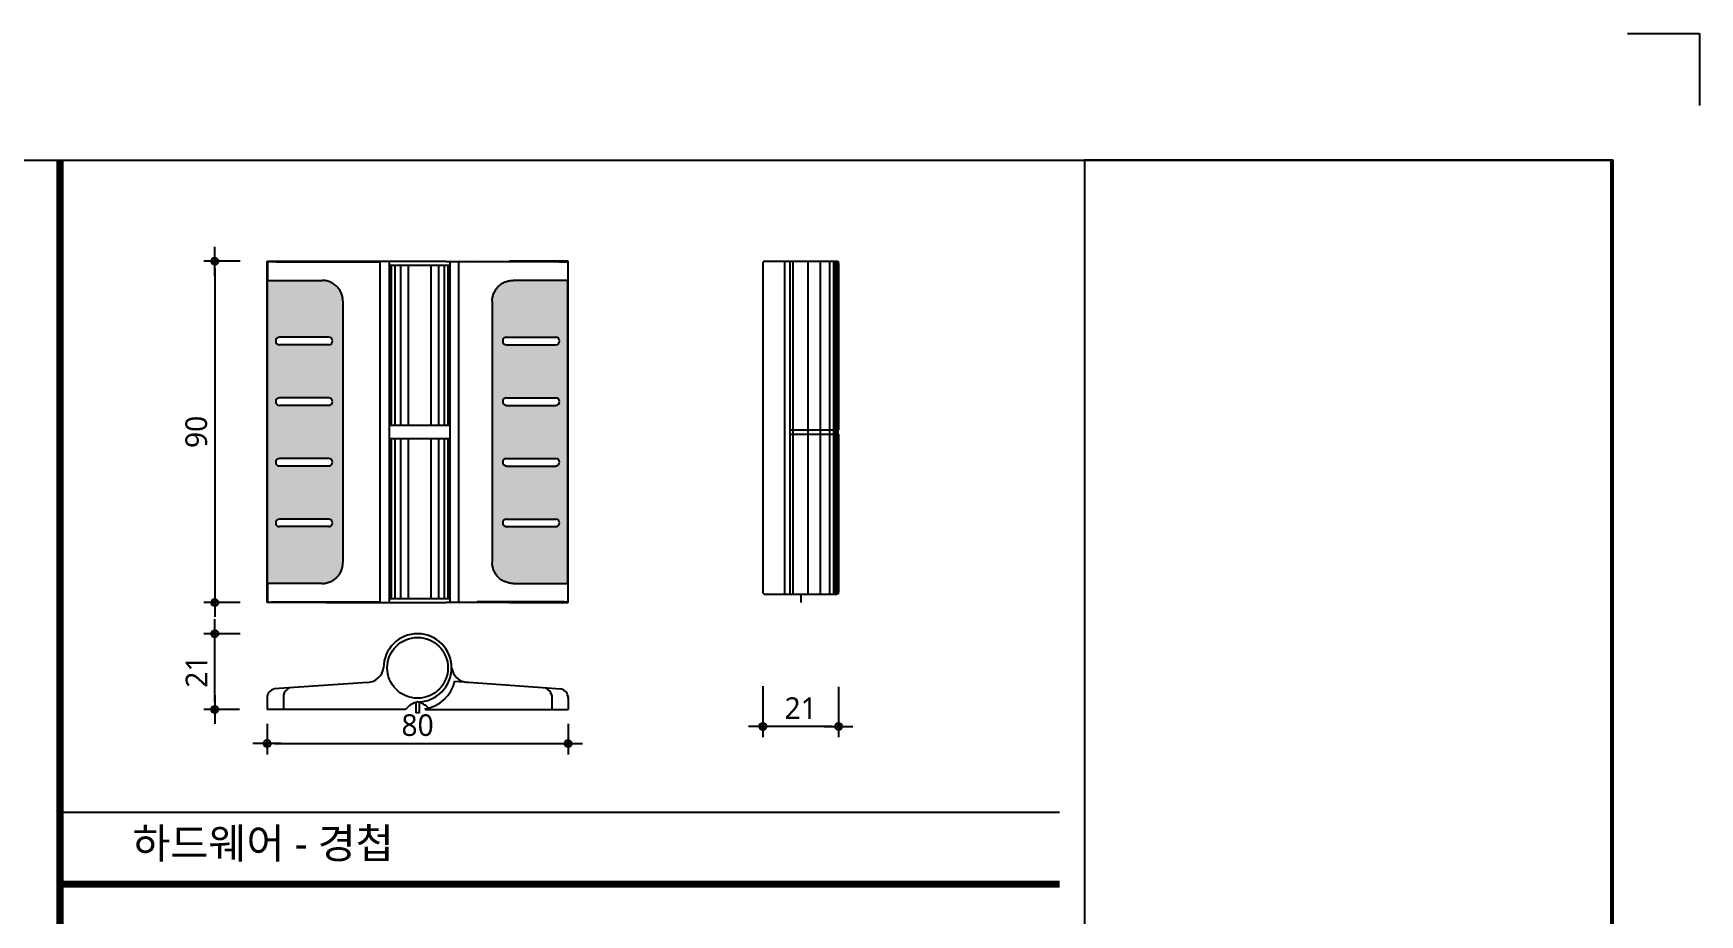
# Model space of a CAD drawing. Extents: x -256 to 8104, y -176 to 5714.
# Drawn here: x 5795 to 8104, y 4492 to 5714 of the extents above; entities that cross this region are included whole.
import ezdxf
from ezdxf.enums import TextEntityAlignment as Align

# ---------------------------------------------------------------- set-up
doc = ezdxf.new("R2010")
doc.units = 0
doc.header["$LTSCALE"] = 30
doc.layers.get('0').update_dxf_attribs({"linetype": 'CONTINUOUS'})
doc.layers.get('DEFPOINTS').update_dxf_attribs({"linetype": 'CONTINUOUS'})
for name, color, linetype in [('curior-0Line', 252, 'CONTINUOUS'), ('DIM', 7, 'CONTINUOUS'), ('TIT', 3, 'CONTINUOUS'), ('부자재', 4, 'CONTINUOUS'), ('해치', 8, 'CONTINUOUS')]:
    doc.layers.add(name, color=color, linetype=linetype)
doc.styles.add('돋움', font='malgun.ttf')
doc.dimstyles.new('10', dxfattribs={"dimscale": 10, "dimtxt": 3, "dimasz": 1, "dimexe": 1.5, "dimexo": 2, "dimgap": 1, "dimtad": 1, "dimdec": 0, "dimlunit": 6, "dimtxsty": '돋움', "dimblk": 'DIMDOT', "dimcen": -1, "dimdle": 1.5, "dimclrt": 3, "dimazin": 3, "dimtfac": 1, "dimtdec": 0, "dimtix": 1, "dimtmove": 2, "dimatfit": 3, "dimldrblk": 'DIMDOT', "dimarcsym": 0})

# ---------------------------------------------------------------- blocks, each defined once
blk = doc.blocks.new('DIMDOT')
at = {"linetype": 'Continuous'}
blk.add_line((-2, 0), (2, 0), dxfattribs=at)
for radius in [0.5, 0.25]:
    blk.add_circle((0, 0), radius, dxfattribs=at)
blk = doc.blocks.new('*D358')
at = {"layer": 'DEFPOINTS', "color": 0}
for p in [(164422.8, 5574), (164367.8, 5100.9), (164422.8, 5100.9)]:
    blk.add_point(p, dxfattribs=at)
at = {"layer": 'DIM', "color": 0, "lineweight": -2, "ltscale": 10}
for p, q in [((164402.8, 5574), (164352.8, 5574)), ((164367.8, 5564), (164367.8, 5110.9)), ((164402.8, 5100.9), (164352.8, 5100.9))]:
    blk.add_line(p, q, dxfattribs=at)
at = {"layer": 'DIM', "color": 0, "lineweight": -2, "xscale": 10, "yscale": 10, "zscale": 10}
for p, rotation in [((164367.8, 5574), 90), ((164367.8, 5100.9), 270)]:
    blk.add_blockref('DIMDOT', p, dxfattribs=dict(at, rotation=rotation))
at = {"layer": 'DIM', "color": 3, "insert": (164342.3, 5337.5), "char_height": 30, "attachment_point": 5, "rotation": 90, "style": '돋움'}
blk.add_mtext('90', dxfattribs=at)
blk = doc.blocks.new('*D359')
at = {"layer": 'DEFPOINTS', "color": 0}
for p in [(164440.4, 4952.7), (164857.5, 4952.7), (164857.5, 4905.3)]:
    blk.add_point(p, dxfattribs=at)
at = {"layer": 'DIM', "color": 0, "lineweight": -2, "ltscale": 10}
for p, q in [((164440.4, 4932.7), (164440.4, 4890.3)), ((164857.5, 4932.7), (164857.5, 4890.3)), ((164450.4, 4905.3), (164847.5, 4905.3))]:
    blk.add_line(p, q, dxfattribs=at)
at = {"layer": 'DIM', "color": 0, "lineweight": -2, "xscale": 10, "yscale": 10, "zscale": 10, "rotation": 180}
blk.add_blockref('DIMDOT', (164440.4, 4905.3), dxfattribs=at)
at = {"layer": 'DIM', "color": 0, "lineweight": -2, "xscale": 10, "yscale": 10, "zscale": 10}
blk.add_blockref('DIMDOT', (164857.5, 4905.3), dxfattribs=at)
at = {"layer": 'DIM', "color": 3, "insert": (164648.9, 4930.8), "char_height": 30, "attachment_point": 5, "style": '돋움'}
blk.add_mtext('80', dxfattribs=at)
blk = doc.blocks.new('*D360')
at = {"layer": 'DEFPOINTS', "color": 0}
for p in [(164367.8, 5057.7), (164422.8, 5057.7), (164422.1, 4952.7)]:
    blk.add_point(p, dxfattribs=at)
at = {"layer": 'DIM', "color": 0, "lineweight": -2, "ltscale": 10}
for p, q in [((164402.8, 5057.7), (164352.8, 5057.7)), ((164367.8, 4962.7), (164367.8, 5047.7)), ((164402.1, 4952.7), (164352.8, 4952.7))]:
    blk.add_line(p, q, dxfattribs=at)
at = {"layer": 'DIM', "color": 0, "lineweight": -2, "xscale": 10, "yscale": 10, "zscale": 10}
for p, rotation in [((164367.8, 5057.7), 90), ((164367.8, 4952.7), 270)]:
    blk.add_blockref('DIMDOT', p, dxfattribs=dict(at, rotation=rotation))
at = {"layer": 'DIM', "color": 3, "insert": (164342.5, 5005.2), "char_height": 30, "attachment_point": 5, "rotation": 90, "style": '돋움'}
blk.add_mtext('21', dxfattribs=at)
blk = doc.blocks.new('*D361')
at = {"layer": 'DEFPOINTS', "color": 0}
for p in [(165127.3, 5004.9), (165232.3, 5004.1), (165127.3, 4929.2)]:
    blk.add_point(p, dxfattribs=at)
at = {"layer": 'DIM', "color": 0, "lineweight": -2, "ltscale": 10}
for p, q in [((165127.3, 4984.9), (165127.3, 4914.2)), ((165232.3, 4984.1), (165232.3, 4914.2)), ((165222.3, 4929.2), (165137.3, 4929.2))]:
    blk.add_line(p, q, dxfattribs=at)
at = {"layer": 'DIM', "color": 0, "lineweight": -2, "xscale": 10, "yscale": 10, "zscale": 10, "rotation": 180}
blk.add_blockref('DIMDOT', (165127.3, 4929.2), dxfattribs=at)
at = {"layer": 'DIM', "color": 0, "lineweight": -2, "xscale": 10, "yscale": 10, "zscale": 10}
blk.add_blockref('DIMDOT', (165232.3, 4929.2), dxfattribs=at)
at = {"layer": 'DIM', "color": 3, "insert": (165179.8, 4954.5), "char_height": 30, "attachment_point": 5, "style": '돋움'}
blk.add_mtext('21', dxfattribs=at)
blk = doc.blocks.new('AURA_16', base_point=(158321.5, 175.8))
at = {"layer": '해치'}
h = blk.add_hatch(dxfattribs=at)
h.set_pattern_fill('DOTS', color=256, scale=2.628474)
h.set_pattern_definition([(0, (161478.674, 5909.0414), (2.086351, 4.172702), [0, -4.172702])])
edge = h.paths.add_edge_path()
edge.add_line((164440.9, 5127.4), (164441, 5127.4))
edge.add_spline(control_points=[(164441, 5127.4), (164441.2, 5127.4), (164452.7, 5127.4)], knot_values=[-0.724312, -0.724312, -0.724312, 0.724312, 0.724312, 0.724312], weights=[1, 0.748956, 1], degree=2, periodic=0)
edge.add_line((164452.7, 5127.4), (164516.6, 5127.4))
edge.add_spline(control_points=[(164516.6, 5127.4), (164545.5, 5127.4), (164545.5, 5156.4)], knot_values=[-1.570796, -1.570796, -1.570796, 0, 0, 0], weights=[1, 0.707107, 1], degree=2, periodic=0)
edge.add_line((164545.5, 5156.4), (164545.5, 5518.6))
edge.add_spline(control_points=[(164545.5, 5518.6), (164545.5, 5547.5), (164516.6, 5547.5)], knot_values=[0, 0, 0, 1.570796, 1.570796, 1.570796], weights=[1, 0.707107, 1], degree=2, periodic=0)
edge.add_line((164516.6, 5547.5), (164452.7, 5547.5))
edge.add_spline(control_points=[(164452.7, 5547.5), (164441.2, 5547.5), (164441, 5547.5)], knot_values=[-0.724312, -0.724312, -0.724312, 0.724312, 0.724312, 0.724312], weights=[1, 0.748956, 1], degree=2, periodic=0)
edge.add_line((164440.9, 5547.5), (164440.9, 5127.4))
h.paths.add_polyline_path([(164525.8, 5468.7, -0.414214), (164531.1, 5463.5, -0.414214), (164525.8, 5458.2), (164457.5, 5458.2, -0.414214), (164452.2, 5463.5, -0.414214), (164457.5, 5468.7)], flags=16)
h.paths.add_polyline_path([(164525.8, 5384.7, -0.414214), (164531.1, 5379.5, -0.414214), (164525.8, 5374.2), (164457.5, 5374.2, -0.414214), (164452.2, 5379.5, -0.414214), (164457.5, 5384.7)], flags=16)
h.paths.add_polyline_path([(164525.8, 5300.7, -0.414214), (164531.1, 5295.5, -0.414214), (164525.8, 5290.2), (164457.5, 5290.2, -0.414214), (164452.2, 5295.5, -0.414214), (164457.5, 5300.7)], flags=16)
h.paths.add_polyline_path([(164525.8, 5216.7, -0.414214), (164531.1, 5211.4, -0.414214), (164525.8, 5206.2), (164457.5, 5206.2, -0.414214), (164452.2, 5211.4, -0.414214), (164457.5, 5216.7)], flags=16)
h = blk.add_hatch(dxfattribs=at)
h.set_pattern_fill('DOTS', color=256, scale=2.628474)
h.set_pattern_definition([(0, (161004.0565, 5909.0414), (2.086351, 4.1727023), [0, -4.1727023])])
edge = h.paths.add_edge_path()
edge.add_spline(control_points=[(164752.3, 5518.6), (164752.3, 5547.5), (164781.3, 5547.5)], knot_values=[0, 0, 0, 1.570796, 1.570796, 1.570796], weights=[1, 0.707107, 1], degree=2, periodic=0)
edge.add_line((164781.3, 5547.5), (164845.2, 5547.5))
edge.add_spline(control_points=[(164845.2, 5547.5), (164856.7, 5547.5), (164856.9, 5547.5)], knot_values=[-0.724312, -0.724312, -0.724312, 0.724312, 0.724312, 0.724312], weights=[1, 0.748956, 1], degree=2, periodic=0)
edge.add_line((164857, 5547.5), (164857, 5127.4))
edge.add_line((164857, 5127.4), (164856.9, 5127.4))
edge.add_spline(control_points=[(164856.9, 5127.4), (164856.7, 5127.4), (164845.2, 5127.4)], knot_values=[-0.724312, -0.724312, -0.724312, 0.724312, 0.724312, 0.724312], weights=[1, 0.748956, 1], degree=2, periodic=0)
edge.add_line((164845.2, 5127.4), (164781.3, 5127.4))
edge.add_spline(control_points=[(164781.3, 5127.4), (164752.3, 5127.4), (164752.3, 5156.4)], knot_values=[-1.570796, -1.570796, -1.570796, 0, 0, 0], weights=[1, 0.707107, 1], degree=2, periodic=0)
edge.add_line((164752.3, 5156.4), (164752.3, 5518.6))
h.paths.add_polyline_path([(164772.1, 5468.7, 0.414214), (164766.8, 5463.5, 0.414214), (164772.1, 5458.2), (164840.4, 5458.2, 0.414214), (164845.7, 5463.5, 0.414214), (164840.4, 5468.7)], flags=16)
h.paths.add_polyline_path([(164772.1, 5384.7, 0.414214), (164766.8, 5379.5, 0.414214), (164772.1, 5374.2), (164840.4, 5374.2, 0.414214), (164845.7, 5379.5, 0.414214), (164840.4, 5384.7)], flags=16)
h.paths.add_polyline_path([(164772.1, 5300.7, 0.414214), (164766.8, 5295.5, 0.414214), (164772.1, 5290.2), (164840.4, 5290.2, 0.414214), (164845.7, 5295.5, 0.414214), (164840.4, 5300.7)], flags=16)
h.paths.add_polyline_path([(164772.1, 5216.7, 0.414214), (164766.8, 5211.4, 0.414214), (164772.1, 5206.2), (164840.4, 5206.2, 0.414214), (164845.7, 5211.4, 0.414214), (164840.4, 5216.7)], flags=16)
at = {"color": 2}
for p, q in [((166325.6, 5890), (166425.6, 5890)), ((166325.6, 5890), (166425.6, 5890)), ((166325.6, 5890), (166425.6, 5890)), ((166425.6, 5890), (166425.6, 5790)), ((166425.6, 5890), (166425.6, 5790)), ((166425.6, 5890), (166425.6, 5790)), ((165179.8, 5112.5), (165179.8, 5100.9))]:
    blk.add_line(p, q, dxfattribs=at)
at = {"color": 8}
blk.add_line((164153.5, 4810.5), (165538.7, 4810.5), dxfattribs=at)
at = {"color": 2}
for points in [[(158320.8, 5714.2), (165573.1, 5714.2), (165573.1, 175.8), (158320.8, 175.8)], [(158320.8, 5714.2), (165573.1, 5714.2), (165573.1, 175.8), (158320.8, 175.8)], [(158320.8, 5714.2), (166302.7, 5714.2), (166302.7, 175.8), (158320.8, 175.8)]]:
    blk.add_lwpolyline(points, close=True, dxfattribs=at)
at = {"color": 8, "const_width": 10}
for points in [[(164153.5, 175.8), (164153.5, 5714.2)], [(164153.5, 4710.5), (165538.7, 4710.5)]]:
    blk.add_lwpolyline(points, dxfattribs=at)
at = {"layer": 'curior-0Line'}
blk.add_line((165573.1, 5714.2), (165573.1, 176.6), dxfattribs=at)
blk.add_lwpolyline([(166305.6, 5714.2), (165573.1, 5714.2), (165573.1, 175.8), (166305.6, 175.8)], close=True, dxfattribs=at)
at = {"layer": '부자재'}
for p, q in [((164440.4, 5574), (164521.8, 5574)), ((164440.4, 5100.9), (164440.4, 5574)), ((164440.4, 5574), (164441, 5573.5)), ((164441, 5573.5), (164441, 5547.5)), ((164452.7, 5573.2), (164566.3, 5573)), ((164522, 5573.9), (164521.8, 5574)), ((164609.5, 5573.9), (164522, 5573.9)), ((164596.9, 5102.1), (164596.9, 5572.8)), ((164609.5, 5573.9), (164609.5, 5101)), ((164609.5, 5573.9), (164609.6, 5573.9)), ((164688.4, 5573.9), (164775.9, 5573.9)), ((164693.6, 5573.9), (164693.6, 5101)), ((164706.2, 5102.1), (164706.2, 5572.8)), ((164845.2, 5573.2), (164731.6, 5573)), ((164775.9, 5573.9), (164776.1, 5574)), ((164857.5, 5574), (164776.1, 5574)), ((164857.5, 5574), (164856.9, 5573.5)), ((164856.9, 5573.5), (164856.9, 5547.5)), ((164857.5, 5100.9), (164857.5, 5574)), ((165127.3, 5571), (165127.3, 5115.5)), ((165130.3, 5574), (165229.3, 5574)), ((165157.3, 5574), (165157.3, 5112.5)), ((165164.8, 5574), (165164.8, 5112.5)), ((165232.3, 5571), (165232.3, 5340.4)), ((164440.9, 5127.4), (164440.9, 5547.5)), ((164440.9, 5547.5), (164441, 5547.5)), ((164452.7, 5547.5), (164516.6, 5547.5)), ((164845.2, 5547.5), (164781.3, 5547.5)), ((164857, 5547.5), (164856.9, 5547.5)), ((164857, 5127.4), (164857, 5547.5)), ((164545.5, 5518.6), (164545.5, 5156.4)), ((164752.3, 5518.6), (164752.3, 5156.4)), ((164609.7, 5341), (164609.7, 5333.7)), ((165164.8, 5340.4), (165232.3, 5340.4)), ((165231.3, 5340.4), (165231.3, 5334.4)), ((165164.8, 5334.4), (165232.3, 5334.4)), ((165232.3, 5334.4), (165232.3, 5115.5)), ((164441, 5127.4), (164440.9, 5127.4)), ((164441, 5127.4), (164441, 5101.5)), ((164516.6, 5127.4), (164452.7, 5127.4)), ((164781.3, 5127.4), (164845.2, 5127.4)), ((164856.9, 5127.4), (164857, 5127.4)), ((164856.9, 5127.4), (164856.9, 5101.5)), ((165130.3, 5112.5), (165229.3, 5112.5)), ((164441, 5101.5), (164440.4, 5100.9)), ((164521.8, 5100.9), (164440.4, 5100.9)), ((164452.7, 5101.7), (164566.3, 5101.9)), ((164522, 5101), (164521.8, 5100.9)), ((164522, 5101), (164609.5, 5101)), ((164775.9, 5101), (164688.4, 5101)), ((164845.2, 5101.7), (164731.6, 5101.9)), ((164775.9, 5101), (164776.1, 5100.9)), ((164776.1, 5100.9), (164857.5, 5100.9)), ((164856.9, 5101.5), (164857.5, 5100.9)), ((164579.8, 4990.2), (164450.2, 4981.2)), ((164700.5, 4991.7), (164847.5, 4981.2)), ((164440.4, 4969.3), (164440.4, 4952.7)), ((164462.9, 4972.3), (164462.9, 4952.7)), ((164835, 4972.3), (164835, 4952.7)), ((164857.5, 4969.3), (164857.5, 4952.7)), ((164632.2, 4952.7), (164440.4, 4952.7)), ((164646.7, 4962.6), (164646.7, 4948.2)), ((164651.2, 4948.2), (164646.7, 4948.2)), ((164651.2, 4962.6), (164651.2, 4948.2)), ((164659.6, 4953.5), (164659.6, 4952.7)), ((164659.6, 4952.7), (164857.5, 4952.7))]:
    blk.add_line(p, q, dxfattribs=at)
blk.add_circle((164648.9, 5010.4), 42.1, dxfattribs=at)
for centre, radius, start, end in [((165130.3, 5571), 3, 90, 180), ((165229.3, 5571), 3, 0, 90), ((165130.3, 5115.5), 3, 180, 270), ((165229.3, 5115.5), 3, 270, 0), ((164648.9, 5010.4), 47.2, 270, 180), ((164578.6, 5013.5), 23.3, 272.9231, 352.4724), ((164650.6, 5004.2), 51.5, 280.084, 345.9792), ((164719.3, 5013.5), 23.3, 187.5276, 267.0769), ((164453, 4968.9), 12.6, 101.7765, 181.6712), ((164478.2, 4968.1), 15.9, 113.4077, 164.5497), ((164819.6, 4968.1), 15.9, 15.4503, 67.3004), ((164844.9, 4968.9), 12.6, 358.3288, 78.2235), ((164655.4, 4934.3), 29.6, 102.5267, 141.5475), ((164642.5, 4934.3), 29.6, 43.1003, 77.4733)]:
    blk.add_arc(centre, radius, start, end, dxfattribs=at)
for points, weights in [([(164452.7, 5573.2), (164441.2, 5573.3), (164441, 5573.5)], [1, 0.748955720789, 1]), ([(164596.9, 5572.8), (164583.4, 5573), (164566.3, 5573)], [1, 0.964784765128, 1]), ([(164609.5, 5573.9), (164609.5, 5573.9), (164609.5, 5573.9)], [1, 0.999924701899, 1]), ([(164845.2, 5573.2), (164856.7, 5573.3), (164856.9, 5573.5)], [1, 0.748955720789, 1]), ([(164441, 5547.5), (164441.2, 5547.5), (164452.7, 5547.5)], [1, 0.748955720789, 1]), ([(164545.5, 5518.6), (164545.5, 5547.5), (164516.6, 5547.5)], [1, 0.707106781187, 1]), ([(164752.3, 5518.6), (164752.3, 5547.5), (164781.3, 5547.5)], [1, 0.707106781187, 1]), ([(164856.9, 5547.5), (164856.7, 5547.5), (164845.2, 5547.5)], [1, 0.748955720789, 1]), ([(164609.5, 5333.7), (164609.5, 5333.7), (164609.5, 5333.7)], [1, 0.999862102782, 1]), ([(164516.6, 5127.4), (164545.5, 5127.4), (164545.5, 5156.4)], [1, 0.707106781187, 1]), ([(164781.3, 5127.4), (164752.3, 5127.4), (164752.3, 5156.4)], [1, 0.707106781187, 1]), ([(164452.7, 5127.4), (164441.2, 5127.4), (164441, 5127.4)], [1, 0.748955720789, 1]), ([(164845.2, 5127.4), (164856.7, 5127.4), (164856.9, 5127.4)], [1, 0.748955720789, 1]), ([(164441, 5101.5), (164441.2, 5101.7), (164452.7, 5101.7)], [1, 0.748955720789, 1]), ([(164566.3, 5101.9), (164583.4, 5101.9), (164596.9, 5102.1)], [1, 0.964784765128, 1]), ([(164609.6, 5100.8), (164609.5, 5100.8), (164609.5, 5100.8)], [1, 0.999734260157, 1]), ([(164856.9, 5101.5), (164856.7, 5101.7), (164845.2, 5101.7)], [1, 0.748955720789, 1])]:
    blk.add_rational_spline(points, weights, degree=2, dxfattribs=at)
for points, weights, knots in [([(164688.4, 5573.9), (164688.4, 5573.9), (164648.9, 5573.9), (164609.5, 5573.9), (164609.5, 5573.9)], [1, 0.707106781186, 1, 0.707106781186, 1], [-1.570796, -1.570796, -1.570796, 0, 0, 1.570796, 1.570796, 1.570796]), ([(164609.5, 5568.7), (164622.1, 5568.7), (164648.9, 5568.7), (164693.6, 5568.7), (164693.6, 5568.7)], [0.872453400774, 0.800943102543, 1, 0.707106781186, 1], [-1.067549, -1.067549, -1.067549, 0, 0, 1.570796, 1.570796, 1.570796]), ([(164693.6, 5346.3), (164693.6, 5346.3), (164653.6, 5346.3), (164623.7, 5346.3), (164609.5, 5346.3)], [1, 0.742797744768, 1, 0.794611058848, 0.917248923756], [-1.467114, -1.467114, -1.467114, 0, 0, 1.171564, 1.171564, 1.171564]), ([(164609.5, 5328.4), (164620.7, 5328.4), (164644.3, 5328.4), (164684.4, 5328.4), (164692.7, 5328.4)], [0.884455168565, 0.830422605945, 1, 0.742797744768, 1], [-0.967291, -0.967291, -0.967291, 0, 0, 1.467114, 1.467114, 1.467114]), ([(164693.6, 5106.1), (164693.6, 5106.1), (164648.9, 5106.1), (164622.1, 5106.1), (164609.5, 5106.1)], [1, 0.707106781186, 1, 0.800943102543, 0.872453400774], [-1.570796, -1.570796, -1.570796, 0, 0, 1.067549, 1.067549, 1.067549]), ([(164609.5, 5100.8), (164609.5, 5100.8), (164648.9, 5100.8), (164688.4, 5100.8), (164688.4, 5100.8)], [1, 0.707106781186, 1, 0.707106781186, 1], [-1.570796, -1.570796, -1.570796, 0, 0, 1.570796, 1.570796, 1.570796])]:
    blk.add_rational_spline(points, weights, degree=2, knots=knots, dxfattribs=at)
blk.add_open_spline([(164609.7, 5341), (164609.7, 5341), (164609.7, 5341), (164609.6, 5341), (164609.6, 5341), (164609.5, 5341.1)], degree=3, knots=[-0.00189331, -0.00189331, -0.00189331, -0.00189331, 0, 0, 0.05421316, 0.05421316, 0.05421316, 0.05421316], dxfattribs=at)
at = {"layer": '해치'}
for p, q in [((164612.1, 5568.7), (164612.1, 5346.3)), ((164617.4, 5568.7), (164617.4, 5346.3)), ((164625.3, 5568.7), (164625.3, 5346.3)), ((164635.8, 5568.7), (164635.8, 5346.3)), ((164667.3, 5568.7), (164667.3, 5346.3)), ((164677.9, 5568.7), (164677.9, 5346.3)), ((164685.7, 5568.7), (164685.7, 5346.3)), ((164691, 5568.7), (164691, 5346.3)), ((165169.4, 5112.5), (165169.4, 5574)), ((165190.4, 5112.5), (165190.4, 5574)), ((165207.4, 5112.5), (165207.4, 5574)), ((165220, 5112.5), (165220, 5574)), ((165225.6, 5112.5), (165225.6, 5574)), ((165228.5, 5112.5), (165228.5, 5574)), ((165230.4, 5112.5), (165230.4, 5574)), ((165231.5, 5112.5), (165231.5, 5574)), ((165231.9, 5340.4), (165231.9, 5574)), ((165232.2, 5340.4), (165232.2, 5574)), ((164525.8, 5468.7), (164457.5, 5468.7)), ((164525.8, 5458.2), (164457.5, 5458.2)), ((164772.1, 5468.7), (164840.4, 5468.7)), ((164772.1, 5458.2), (164840.4, 5458.2)), ((164525.8, 5384.7), (164457.5, 5384.7)), ((164772.1, 5384.7), (164840.4, 5384.7)), ((164525.8, 5374.2), (164457.5, 5374.2)), ((164772.1, 5374.2), (164840.4, 5374.2)), ((164612.1, 5328.4), (164612.1, 5106.1)), ((164617.4, 5328.4), (164617.4, 5106.1)), ((164625.3, 5328.4), (164625.3, 5106.1)), ((164635.8, 5328.4), (164635.8, 5106.1)), ((164667.3, 5328.4), (164667.3, 5106.1)), ((164677.9, 5328.4), (164677.9, 5106.1)), ((164685.7, 5328.4), (164685.7, 5106.1)), ((164691, 5328.4), (164691, 5106.1)), ((165231.9, 5112.5), (165231.9, 5334.4)), ((165232.2, 5112.5), (165232.2, 5334.4)), ((164525.8, 5300.7), (164457.5, 5300.7)), ((164525.8, 5290.2), (164457.5, 5290.2)), ((164772.1, 5300.7), (164840.4, 5300.7)), ((164772.1, 5290.2), (164840.4, 5290.2)), ((164525.8, 5216.7), (164457.5, 5216.7)), ((164525.8, 5206.2), (164457.5, 5206.2)), ((164772.1, 5216.7), (164840.4, 5216.7)), ((164772.1, 5206.2), (164840.4, 5206.2))]:
    blk.add_line(p, q, dxfattribs=at)
for centre, start, end in [((164457.5, 5463.5), 90, 180), ((164457.5, 5463.5), 180, 270), ((164525.8, 5463.5), 0, 90), ((164525.8, 5463.5), 270, 0), ((164772.1, 5463.5), 90, 180), ((164772.1, 5463.5), 180, 270), ((164840.4, 5463.5), 0, 90), ((164840.4, 5463.5), 270, 0), ((164457.5, 5379.5), 90, 180), ((164525.8, 5379.5), 0, 90), ((164772.1, 5379.5), 90, 180), ((164840.4, 5379.5), 0, 90), ((164457.5, 5379.5), 180, 270), ((164525.8, 5379.5), 270, 0), ((164772.1, 5379.5), 180, 270), ((164840.4, 5379.5), 270, 0), ((164457.5, 5295.5), 90, 180), ((164457.5, 5295.5), 180, 270), ((164525.8, 5295.5), 0, 90), ((164525.8, 5295.5), 270, 0), ((164772.1, 5295.5), 90, 180), ((164772.1, 5295.5), 180, 270), ((164840.4, 5295.5), 0, 90), ((164840.4, 5295.5), 270, 0), ((164457.5, 5211.4), 90, 180), ((164457.5, 5211.4), 180, 270), ((164525.8, 5211.4), 0, 90), ((164525.8, 5211.4), 270, 0), ((164772.1, 5211.4), 90, 180), ((164772.1, 5211.4), 180, 270), ((164840.4, 5211.4), 0, 90), ((164840.4, 5211.4), 270, 0)]:
    blk.add_arc(centre, 5.26, start, end, dxfattribs=at)
at = {"layer": 'TIT', "style": '돋움'}
blk.add_text('하드웨어 - 경첩', height=42, dxfattribs=at).set_placement((164615.9, 4746.2), align=Align.RIGHT)
at = {"layer": 'DIM', "ltscale": 10}
for base, p1, p2, angle, text, picture, middle in [((164367.8, 5100.9), (164422.8, 5574), (164422.8, 5100.9), 90, '90', '*D358', (164342.3, 5337.5)), ((164367.8, 5057.7), (164422.1, 4952.7), (164422.8, 5057.7), 90, '21', '*D360', (164342.5, 5005.2)), ((165127.3, 4929.2), (165232.3, 5004.1), (165127.3, 5004.9), 180, '21', '*D361', (165179.8, 4954.5))]:
    dim = blk.add_linear_dim(base=base, p1=p1, p2=p2, angle=angle, text=text, dimstyle='10', override={"dimtxsty": '돋움'}, dxfattribs=at)
    dim.commit()
    dim.dimension.update_dxf_attribs({"geometry": picture, "text_midpoint": middle})
dim = blk.add_linear_dim(base=(164857.5, 4905.3), p1=(164440.4, 4952.7), p2=(164857.5, 4952.7), text='80', dimstyle='10', override={"dimtxsty": '돋움'}, dxfattribs=at)
dim.commit()
dim.dimension.update_dxf_attribs({"geometry": '*D359', "text_midpoint": (164648.9, 4930.8)})

msp = doc.modelspace()

# ---------------------------------------------------------------- block references
msp.add_blockref('AURA_16', (0, 0))

doc.saveas('drawing.dxf')
